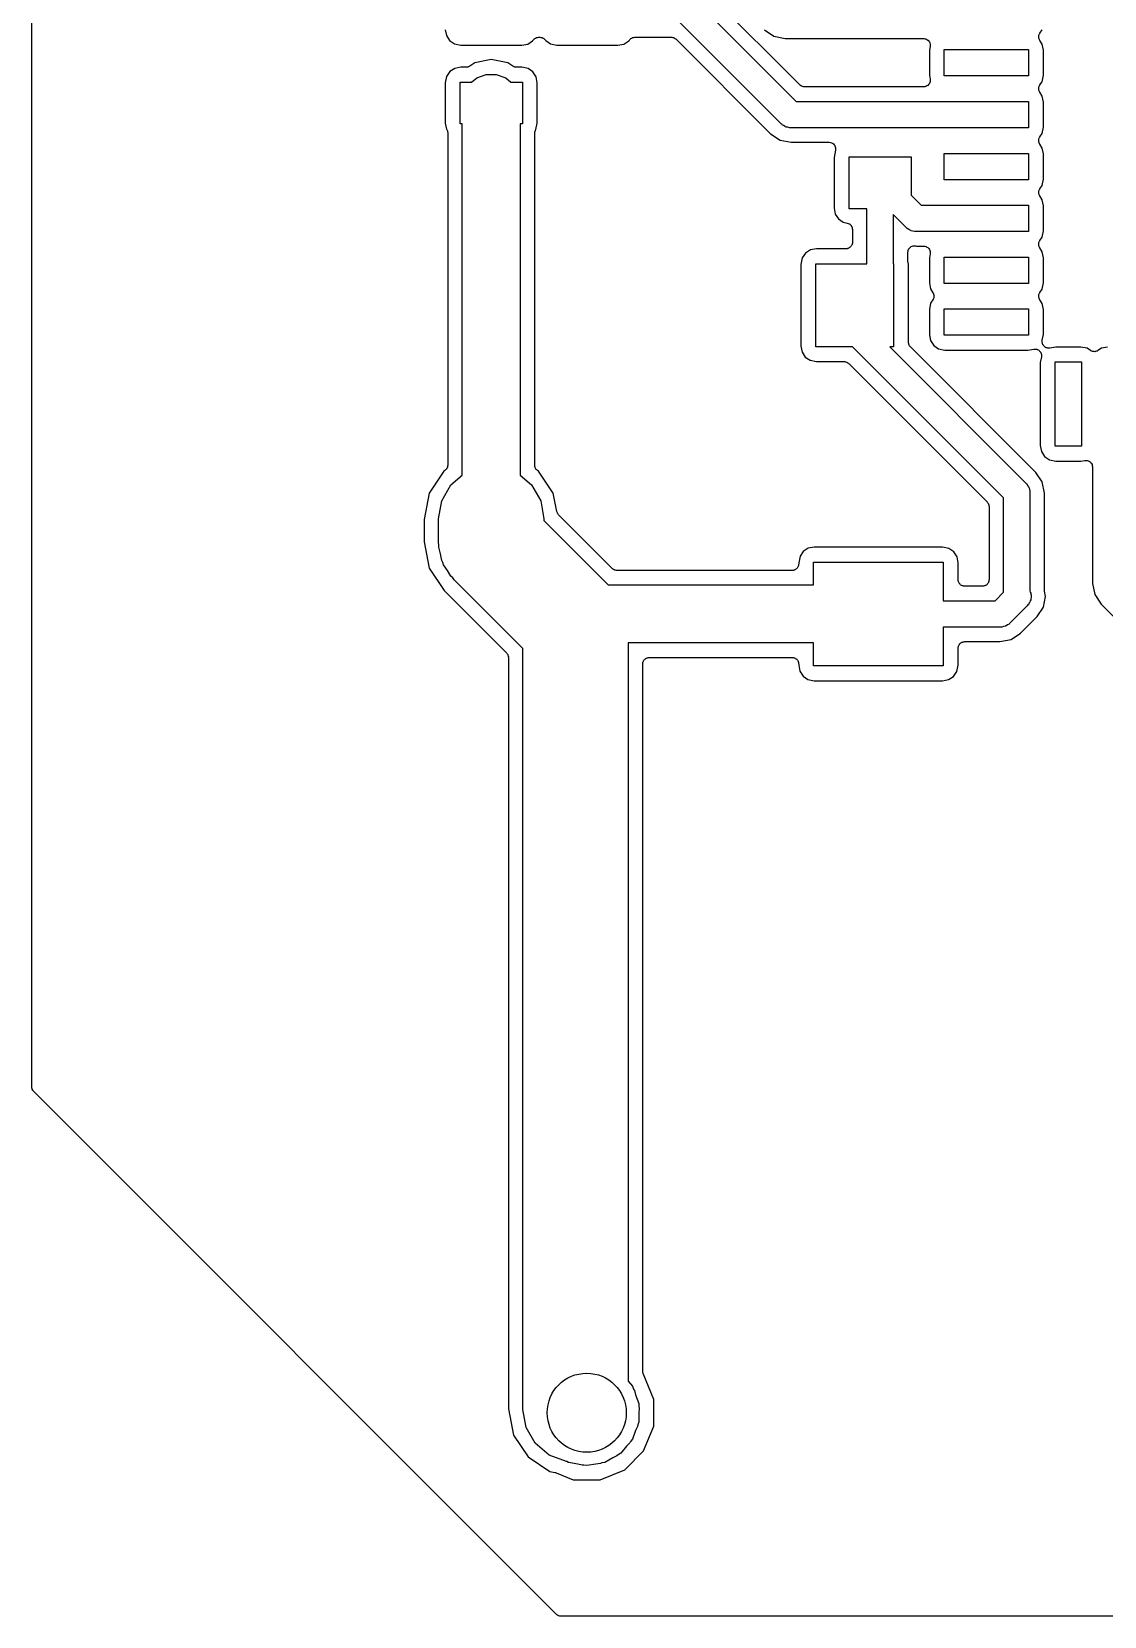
# Model space of a CAD drawing. Extents: x -5.1 to 32.6, y 0 to 32.2.
# Drawn here: x -5.08 to 5.26, y 0 to 15.27 of the extents above; entities that cross this region are included whole.
import ezdxf

# ---------------------------------------------------------------- set-up
doc = ezdxf.new("R2010")
doc.units = 0
doc.header["$MEASUREMENT"] = 0
doc.layers.add('BLACK', color=7, linetype='CONTINUOUS')

msp = doc.modelspace()

# ---------------------------------------------------------------- linework, layer by layer
at = {"layer": 'Black'}
for p, q in [((-5.08, 5.1063), (-5.08, 32.0929)), ((2.33107, 14.7593), (1.41941, 15.671)), ((1.3162, 15.5766), (2.29181, 14.601)), ((-1.09138, 15.2927), (-1.0806, 15.2354)), ((2.1494, 14.3842), (1.17379, 15.3598)), ((1.98599, 15.2898), (2.07741, 15.2288)), ((4.64358, 15.2601), (4.66507, 15.2916)), ((-1.0806, 15.2354), (-1.04977, 15.1875)), ((-1.04977, 15.1875), (-1.0031, 15.1556)), ((-1.0031, 15.1556), (-0.941334, 15.1431)), ((-0.941334, 15.1431), (-0.353623, 15.1431)), ((-0.353623, 15.1431), (-0.296331, 15.1539)), ((-0.296331, 15.1539), (-0.248414, 15.1847)), ((-0.248414, 15.1847), (-0.243161, 15.1924)), ((-0.243161, 15.1924), (-0.237114, 15.1986)), ((-0.237114, 15.1986), (-0.231547, 15.2052)), ((-0.231547, 15.2052), (-0.229441, 15.2065)), ((-0.229441, 15.2065), (-0.227746, 15.2082)), ((-0.227746, 15.2082), (-0.219946, 15.2119)), ((-0.219946, 15.2119), (-0.212448, 15.2163)), ((-0.212448, 15.2163), (-0.210059, 15.2167)), ((-0.210059, 15.2167), (-0.207868, 15.2177)), ((-0.207868, 15.2177), (-0.199248, 15.2186)), ((-0.199248, 15.2186), (-0.19073, 15.2201)), ((-0.19073, 15.2201), (-0.178285, 15.2201)), ((-0.178285, 15.2201), (-0.168927, 15.2184)), ((-0.168927, 15.2184), (-0.159467, 15.2172)), ((-0.159467, 15.2172), (-0.158089, 15.2165)), ((-0.158089, 15.2165), (-0.156567, 15.2163)), ((-0.156567, 15.2163), (-0.148322, 15.2115)), ((-0.148322, 15.2115), (-0.139859, 15.2072)), ((-0.139859, 15.2072), (-0.13881, 15.206)), ((-0.13881, 15.206), (-0.137468, 15.2052)), ((-0.137468, 15.2052), (-0.131345, 15.1979)), ((-0.131345, 15.1979), (-0.124886, 15.191)), ((-0.124886, 15.191), (-0.122667, 15.1875)), ((-0.122667, 15.1875), (-0.075999, 15.1556)), ((-0.075999, 15.1556), (-0.014234, 15.1431)), ((-0.014234, 15.1431), (0.573477, 15.1431)), ((0.573477, 15.1431), (0.630769, 15.1539)), ((0.630769, 15.1539), (0.678686, 15.1847)), ((0.678686, 15.1847), (0.683939, 15.1924)), ((0.683939, 15.1924), (0.689986, 15.1986)), ((0.689986, 15.1986), (0.695553, 15.2052)), ((0.695553, 15.2052), (0.697659, 15.2065)), ((0.697659, 15.2065), (0.699354, 15.2082)), ((0.699354, 15.2082), (0.707154, 15.2119)), ((0.707154, 15.2119), (0.714652, 15.2163)), ((0.714652, 15.2163), (0.717041, 15.2167)), ((0.717041, 15.2167), (0.719232, 15.2177)), ((0.719232, 15.2177), (0.727852, 15.2186)), ((0.727852, 15.2186), (0.73637, 15.2201)), ((0.73637, 15.2201), (1.08963, 15.2201)), ((1.08963, 15.2201), (1.09238, 15.2196)), ((1.09238, 15.2196), (1.09516, 15.2199)), ((1.09516, 15.2199), (1.10317, 15.2177)), ((1.10317, 15.2177), (1.11134, 15.2163)), ((1.11134, 15.2163), (1.11376, 15.2149)), ((1.11376, 15.2149), (1.11646, 15.2142)), ((1.11646, 15.2142), (1.12325, 15.2094)), ((1.12325, 15.2094), (1.13044, 15.2052)), ((1.13044, 15.2052), (1.13224, 15.2031)), ((1.13224, 15.2031), (1.13453, 15.2015)), ((1.13453, 15.2015), (2.04619, 14.2898)), ((2.07741, 15.2288), (2.18526, 15.2073)), ((2.18526, 15.2073), (3.52259, 15.2073)), ((3.52259, 15.2073), (3.52339, 15.2072)), ((3.52339, 15.2072), (3.52419, 15.2073)), ((3.52419, 15.2073), (3.53424, 15.2052)), ((3.53424, 15.2052), (3.54431, 15.2035)), ((3.54431, 15.2035), (3.54501, 15.2031)), ((3.54501, 15.2031), (3.54581, 15.2029)), ((3.54581, 15.2029), (3.55456, 15.1975)), ((3.55456, 15.1975), (3.5634, 15.1924)), ((3.5634, 15.1924), (3.56392, 15.1918)), ((3.56392, 15.1918), (3.56462, 15.1914)), ((3.56462, 15.1914), (3.571, 15.1834)), ((3.571, 15.1834), (3.57758, 15.1755)), ((3.58482, 15.1312), (3.57742, 15.0946)), ((3.57758, 15.1755), (3.57786, 15.1748)), ((3.57786, 15.1748), (3.57836, 15.1742)), ((3.57836, 15.1742), (3.58161, 15.1645)), ((3.58161, 15.1645), (3.58512, 15.1548)), ((3.58485, 15.132), (3.58482, 15.1312)), ((3.58512, 15.1328), (3.58485, 15.132)), ((3.58512, 15.1548), (3.58512, 15.154)), ((3.58512, 15.154), (3.58538, 15.1532)), ((3.58538, 15.1532), (3.58512, 15.143)), ((3.58512, 15.143), (3.58512, 15.1328)), ((4.63282, 15.2181), (4.63336, 15.2252)), ((4.63389, 15.2142), (4.63282, 15.2181)), ((4.63302, 15.2323), (4.63419, 15.2361)), ((4.63336, 15.2252), (4.63302, 15.2323)), ((4.63408, 15.2103), (4.63389, 15.2142)), ((4.63684, 15.2037), (4.63408, 15.2103)), ((4.63419, 15.2361), (4.63449, 15.2401)), ((4.63449, 15.2401), (4.63743, 15.2466)), ((4.63877, 15.1968), (4.63684, 15.2037)), ((4.63743, 15.2466), (4.63955, 15.2534)), ((4.64108, 15.1936), (4.63877, 15.1968)), ((4.63955, 15.2534), (4.64195, 15.2565)), ((4.64261, 15.19), (4.64108, 15.1936)), ((4.64195, 15.2565), (4.64358, 15.2601)), ((4.6668, 15.1524), (4.64261, 15.19)), ((4.67758, 15.0951), (4.6668, 15.1524)), ((-0.807607, 14.9728), (-0.854999, 14.9412)), ((-0.6477, 15.0047), (-0.807607, 14.9728)), ((-0.487793, 14.9728), (-0.6477, 15.0047)), ((-0.4404, 14.9412), (-0.487793, 14.9728)), ((3.57742, 15.0946), (3.57742, 14.8529)), ((3.7211, 14.847), (3.7211, 15.101)), ((3.7211, 15.101), (4.5339, 15.101)), ((4.5339, 15.101), (4.5339, 14.847)), ((4.67758, 14.8534), (4.67758, 15.0951)), ((-1.07887, 14.8422), (-1.09138, 14.7804)), ((-1.04699, 14.8889), (-1.07887, 14.8422)), ((-0.99907, 14.9197), (-1.04699, 14.8889)), ((-0.941777, 14.9305), (-0.99907, 14.9197)), ((-0.890278, 14.9305), (-0.941777, 14.9305)), ((-0.882783, 14.9318), (-0.890278, 14.9305)), ((-0.875185, 14.9323), (-0.882783, 14.9318)), ((-0.871993, 14.9337), (-0.875185, 14.9323)), ((-0.86856, 14.9343), (-0.871993, 14.9337)), ((-0.861968, 14.9381), (-0.86856, 14.9343)), ((-0.854999, 14.9412), (-0.861968, 14.9381)), ((-0.837415, 14.7868), (-0.7874, 14.8288)), ((-0.7874, 14.8288), (-0.696217, 14.862)), ((-0.696217, 14.862), (-0.599183, 14.862)), ((-0.599183, 14.862), (-0.508, 14.8288)), ((-0.508, 14.8288), (-0.457985, 14.7868)), ((-0.433429, 14.9381), (-0.4404, 14.9412)), ((-0.42684, 14.9343), (-0.433429, 14.9381)), ((-0.423408, 14.9337), (-0.42684, 14.9343)), ((-0.420215, 14.9323), (-0.423408, 14.9337)), ((-0.412617, 14.9318), (-0.420215, 14.9323)), ((-0.405122, 14.9305), (-0.412617, 14.9318)), ((-0.354066, 14.9305), (-0.405122, 14.9305)), ((-0.292301, 14.918), (-0.354066, 14.9305)), ((-0.245634, 14.8861), (-0.292301, 14.918)), ((-0.2148, 14.8382), (-0.245634, 14.8861)), ((-0.20402, 14.7809), (-0.2148, 14.8382)), ((3.57742, 14.8529), (3.58438, 14.8159)), ((3.58438, 14.8159), (3.58438, 14.8156)), ((3.58438, 14.8156), (3.58451, 14.8152)), ((4.5339, 14.847), (3.7211, 14.847)), ((4.66507, 14.7916), (4.67758, 14.8534)), ((-1.09138, 14.7804), (-1.09138, 14.3927)), ((-0.9477, 14.3868), (-0.9477, 14.7868)), ((-0.9477, 14.7868), (-0.837415, 14.7868)), ((-0.457985, 14.7868), (-0.3477, 14.7868)), ((-0.3477, 14.7868), (-0.3477, 14.3868)), ((-0.20402, 14.3932), (-0.20402, 14.7809)), ((2.33336, 14.7577), (2.33107, 14.7593)), ((2.33516, 14.7556), (2.33336, 14.7577)), ((2.34234, 14.7514), (2.33516, 14.7556)), ((2.34914, 14.7466), (2.34234, 14.7514)), ((2.35184, 14.7459), (2.34914, 14.7466)), ((2.35425, 14.7445), (2.35184, 14.7459)), ((2.36242, 14.7431), (2.35425, 14.7445)), ((2.37044, 14.7409), (2.36242, 14.7431)), ((2.37322, 14.7412), (2.37044, 14.7409)), ((2.37597, 14.7407), (2.37322, 14.7412)), ((3.52197, 14.7407), (2.37597, 14.7407)), ((3.52233, 14.7408), (3.52197, 14.7407)), ((3.5227, 14.7407), (3.52233, 14.7408)), ((3.53321, 14.7427), (3.5227, 14.7407)), ((3.54369, 14.7445), (3.53321, 14.7427)), ((3.54401, 14.7447), (3.54369, 14.7445)), ((3.54437, 14.7448), (3.54401, 14.7447)), ((3.55358, 14.7502), (3.54437, 14.7448)), ((3.56279, 14.7556), (3.55358, 14.7502)), ((3.56303, 14.7558), (3.56279, 14.7556)), ((3.56334, 14.756), (3.56303, 14.7558)), ((3.57011, 14.7643), (3.56334, 14.756)), ((3.57697, 14.7724), (3.57011, 14.7643)), ((3.57709, 14.7728), (3.57697, 14.7724)), ((3.57733, 14.7731), (3.57709, 14.7728)), ((3.58086, 14.7831), (3.57733, 14.7731)), ((3.58451, 14.7932), (3.58086, 14.7831)), ((3.58451, 14.8152), (3.58451, 14.8046)), ((3.58451, 14.8046), (3.58463, 14.7939)), ((3.58463, 14.7939), (3.58451, 14.7935)), ((3.58451, 14.7935), (3.58451, 14.7932)), ((4.63282, 14.7181), (4.63336, 14.7252)), ((4.63389, 14.7142), (4.63282, 14.7181)), ((4.63302, 14.7323), (4.63419, 14.7361)), ((4.63336, 14.7252), (4.63302, 14.7323)), ((4.63408, 14.7103), (4.63389, 14.7142)), ((4.63684, 14.7037), (4.63408, 14.7103)), ((4.63419, 14.7361), (4.63449, 14.7401)), ((4.63449, 14.7401), (4.63743, 14.7466)), ((4.63877, 14.6968), (4.63684, 14.7037)), ((4.63743, 14.7466), (4.63955, 14.7534)), ((4.64108, 14.6936), (4.63877, 14.6968)), ((4.63955, 14.7534), (4.64195, 14.7565)), ((4.64261, 14.69), (4.64108, 14.6936)), ((4.64195, 14.7565), (4.64358, 14.7601)), ((4.6668, 14.6524), (4.64261, 14.69)), ((4.64358, 14.7601), (4.66507, 14.7916)), ((2.29181, 14.601), (4.1275, 14.601)), ((4.1275, 14.601), (4.5339, 14.601)), ((4.5339, 14.601), (4.5339, 14.347)), ((4.67758, 14.5951), (4.6668, 14.6524)), ((4.67758, 14.3534), (4.67758, 14.5951)), ((-1.09138, 14.3927), (-1.0806, 14.3354)), ((-0.9271, 14.3868), (-0.9477, 14.3868)), ((-0.9271, 10.9977), (-0.9271, 14.3868)), ((-0.3477, 14.3868), (-0.3683, 14.3868)), ((-0.3683, 14.3868), (-0.3683, 10.9977)), ((-0.216528, 14.3314), (-0.20402, 14.3932)), ((2.15397, 14.381), (2.1494, 14.3842)), ((2.15757, 14.3767), (2.15397, 14.381)), ((2.17194, 14.3684), (2.15757, 14.3767)), ((2.18553, 14.3589), (2.17194, 14.3684)), ((2.19092, 14.3575), (2.18553, 14.3589)), ((2.19576, 14.3547), (2.19092, 14.3575)), ((-1.0806, 14.3354), (-1.0769, 14.3297)), ((-1.0769, 14.3297), (-1.07417, 14.3232)), ((-1.07417, 14.3232), (-1.07063, 14.317)), ((-1.07063, 14.317), (-1.06993, 14.3131)), ((-1.06993, 14.3131), (-1.06837, 14.3093)), ((-1.06837, 14.3093), (-1.06803, 14.3023)), ((-1.06803, 14.3023), (-1.0668, 14.2953)), ((-1.0668, 14.2953), (-1.0668, 11.0956)), ((-0.2286, 14.2941), (-0.227221, 14.3019)), ((-0.2286, 11.0956), (-0.2286, 14.2941)), ((-0.227221, 14.3019), (-0.22662, 14.3098)), ((-0.22662, 14.3098), (-0.225319, 14.3127)), ((-0.225319, 14.3127), (-0.22477, 14.3158)), ((-0.22477, 14.3158), (-0.220803, 14.3227)), ((-0.220803, 14.3227), (-0.217531, 14.3299)), ((-0.217531, 14.3299), (-0.216528, 14.3314)), ((2.04619, 14.2898), (2.13761, 14.2288)), ((2.13761, 14.2288), (2.24546, 14.2073)), ((2.2121, 14.3518), (2.19576, 14.3547)), ((2.22813, 14.3475), (2.2121, 14.3518)), ((2.2337, 14.348), (2.22813, 14.3475)), ((2.2392, 14.347), (2.2337, 14.348)), ((3.7211, 14.347), (2.2392, 14.347)), ((2.24546, 14.2073), (2.61095, 14.2073)), ((2.61095, 14.2073), (2.61175, 14.2072)), ((2.61175, 14.2072), (2.61255, 14.2073)), ((2.61255, 14.2073), (2.62261, 14.2052)), ((2.62261, 14.2052), (2.63267, 14.2035)), ((4.5339, 14.347), (3.7211, 14.347)), ((4.63282, 14.2181), (4.63336, 14.2252)), ((4.63389, 14.2142), (4.63282, 14.2181)), ((4.63302, 14.2323), (4.63419, 14.2361)), ((4.63336, 14.2252), (4.63302, 14.2323)), ((4.63408, 14.2103), (4.63389, 14.2142)), ((4.63684, 14.2037), (4.63408, 14.2103)), ((4.63419, 14.2361), (4.63449, 14.2401)), ((4.63449, 14.2401), (4.63743, 14.2466)), ((4.63743, 14.2466), (4.63955, 14.2534)), ((4.63955, 14.2534), (4.64195, 14.2565)), ((4.64195, 14.2565), (4.64358, 14.2601)), ((4.64358, 14.2601), (4.66507, 14.2916)), ((4.66507, 14.2916), (4.67758, 14.3534)), ((2.63267, 14.2035), (2.63337, 14.2031)), ((2.63337, 14.2031), (2.63417, 14.2029)), ((2.63417, 14.2029), (2.64293, 14.1975)), ((2.64293, 14.1975), (2.65177, 14.1924)), ((2.65177, 14.1924), (2.65229, 14.1918)), ((2.65229, 14.1918), (2.65298, 14.1914)), ((2.65298, 14.1914), (2.65937, 14.1834)), ((2.67319, 14.1312), (2.65902, 14.0612)), ((2.65902, 14.0612), (2.65902, 13.5735)), ((2.65937, 14.1834), (2.66594, 14.1755)), ((2.66594, 14.1755), (2.66622, 14.1748)), ((2.66622, 14.1748), (2.66673, 14.1741)), ((2.66673, 14.1741), (2.66998, 14.1645)), ((2.66998, 14.1645), (2.67349, 14.1548)), ((2.67321, 14.132), (2.67319, 14.1312)), ((2.67349, 14.1328), (2.67321, 14.132)), ((2.67349, 14.1548), (2.67349, 14.154)), ((2.67349, 14.154), (2.67374, 14.1532)), ((2.67374, 14.1532), (2.67349, 14.143)), ((2.67349, 14.143), (2.67349, 14.1328)), ((2.8027, 13.5676), (2.8027, 14.0676)), ((2.8027, 14.0676), (3.4027, 14.0676)), ((3.4027, 14.0676), (3.4027, 13.6972)), ((3.7211, 13.847), (3.7211, 14.101)), ((3.7211, 14.101), (4.5339, 14.101)), ((4.5339, 14.101), (4.5339, 13.847)), ((4.63877, 14.1968), (4.63684, 14.2037)), ((4.64108, 14.1936), (4.63877, 14.1968)), ((4.64261, 14.19), (4.64108, 14.1936)), ((4.6668, 14.1524), (4.64261, 14.19)), ((4.67758, 14.0951), (4.6668, 14.1524)), ((4.67758, 13.8534), (4.67758, 14.0951)), ((4.5339, 13.847), (3.7211, 13.847)), ((4.63449, 13.7401), (4.63743, 13.7466)), ((4.63743, 13.7466), (4.63955, 13.7534)), ((4.63955, 13.7534), (4.64195, 13.7565)), ((4.64195, 13.7565), (4.64358, 13.7601)), ((4.64358, 13.7601), (4.66507, 13.7916)), ((4.66507, 13.7916), (4.67758, 13.8534)), ((3.4027, 13.6972), (3.4989, 13.601)), ((3.4989, 13.601), (4.2037, 13.601)), ((4.2037, 13.601), (4.5339, 13.601)), ((4.5339, 13.601), (4.5339, 13.347)), ((4.63282, 13.7181), (4.63336, 13.7252)), ((4.63389, 13.7142), (4.63282, 13.7181)), ((4.63302, 13.7323), (4.63419, 13.7361)), ((4.63336, 13.7252), (4.63302, 13.7323)), ((4.63408, 13.7103), (4.63389, 13.7142)), ((4.63684, 13.7037), (4.63408, 13.7103)), ((4.63419, 13.7361), (4.63449, 13.7401)), ((4.63877, 13.6968), (4.63684, 13.7037)), ((4.64108, 13.6936), (4.63877, 13.6968)), ((4.64261, 13.69), (4.64108, 13.6936)), ((4.6668, 13.6524), (4.64261, 13.69)), ((4.67758, 13.5951), (4.6668, 13.6524)), ((4.67758, 13.3534), (4.67758, 13.5951)), ((2.65902, 13.5735), (2.6698, 13.5162)), ((2.6698, 13.5162), (2.70063, 13.4683)), ((2.70063, 13.4683), (2.7473, 13.4364)), ((2.9757, 13.5676), (2.8027, 13.5676)), ((2.9757, 13.0372), (2.9757, 13.5676)), ((3.3565, 13.3842), (3.2297, 13.511)), ((3.2297, 13.511), (3.2297, 13.0372)), ((2.7473, 13.4364), (2.7851, 13.4288)), ((2.7851, 13.4288), (2.79463, 13.425)), ((2.79463, 13.425), (2.80425, 13.4215)), ((2.80425, 13.4215), (2.80487, 13.421)), ((2.80487, 13.421), (2.80563, 13.4207)), ((2.80563, 13.4207), (2.81329, 13.4139)), ((2.81329, 13.4139), (2.82114, 13.4074)), ((2.82114, 13.4074), (2.82155, 13.4066)), ((2.82155, 13.4066), (2.82216, 13.4061)), ((2.82216, 13.4061), (2.82705, 13.3971)), ((2.82705, 13.3971), (2.83217, 13.3883)), ((2.83217, 13.3883), (2.83231, 13.3875)), ((2.83231, 13.3875), (2.8327, 13.3867)), ((2.8327, 13.3867), (2.83422, 13.3766)), ((2.83422, 13.3766), (2.836, 13.3665)), ((2.836, 13.3665), (2.836, 13.2444)), ((3.36107, 13.381), (3.3565, 13.3842)), ((3.36467, 13.3767), (3.36107, 13.381)), ((3.37904, 13.3684), (3.36467, 13.3767)), ((3.39263, 13.3589), (3.37904, 13.3684)), ((3.39803, 13.3575), (3.39263, 13.3589)), ((3.40286, 13.3547), (3.39803, 13.3575)), ((3.4192, 13.3518), (3.40286, 13.3547)), ((3.43523, 13.3475), (3.4192, 13.3518)), ((3.4408, 13.348), (3.43523, 13.3475)), ((3.4463, 13.347), (3.4408, 13.348)), ((3.7211, 13.347), (3.4463, 13.347)), ((4.5339, 13.347), (3.7211, 13.347)), ((4.64358, 13.2601), (4.66507, 13.2916)), ((4.66507, 13.2916), (4.67758, 13.3534)), ((2.38321, 13.1393), (2.35133, 13.0926)), ((2.43113, 13.1701), (2.38321, 13.1393)), ((2.48842, 13.1809), (2.43113, 13.1701)), ((2.7725, 13.1809), (2.48842, 13.1809)), ((2.77797, 13.1818), (2.7725, 13.1809)), ((2.78353, 13.1818), (2.77797, 13.1818)), ((2.78875, 13.1837), (2.78353, 13.1818)), ((2.79422, 13.1847), (2.78875, 13.1837)), ((2.79903, 13.1875), (2.79422, 13.1847)), ((2.80425, 13.1894), (2.79903, 13.1875)), ((2.80851, 13.193), (2.80425, 13.1894)), ((2.81332, 13.1957), (2.80851, 13.193)), ((2.81689, 13.2), (2.81332, 13.1957)), ((2.82114, 13.2036), (2.81689, 13.2)), ((2.82392, 13.2084), (2.82114, 13.2036)), ((2.82749, 13.2126), (2.82392, 13.2084)), ((2.82939, 13.2179), (2.82749, 13.2126)), ((2.83217, 13.2227), (2.82939, 13.2179)), ((2.83313, 13.2281), (2.83217, 13.2227)), ((2.83503, 13.2334), (2.83313, 13.2281)), ((2.836, 13.2444), (2.83503, 13.2389)), ((2.83503, 13.2389), (2.83503, 13.2334)), ((3.3694, 13.1465), (3.36952, 13.1472)), ((3.3694, 13.0732), (3.3694, 13.1465)), ((3.36942, 13.1479), (3.37143, 13.158)), ((3.36952, 13.1472), (3.36942, 13.1479)), ((3.37143, 13.158), (3.37323, 13.1682)), ((3.37323, 13.1682), (3.37358, 13.1688)), ((3.37358, 13.1688), (3.37372, 13.1695)), ((3.37372, 13.1695), (3.37909, 13.1783)), ((3.37909, 13.1783), (3.38426, 13.1873)), ((3.38426, 13.1873), (3.38479, 13.1877)), ((3.38479, 13.1877), (3.38516, 13.1883)), ((3.38516, 13.1883), (3.39323, 13.1948)), ((3.39323, 13.1948), (3.40115, 13.2015)), ((3.40115, 13.2015), (3.40181, 13.2017)), ((3.40181, 13.2017), (3.40236, 13.2021)), ((3.40236, 13.2021), (3.41215, 13.2055)), ((3.41215, 13.2055), (3.42187, 13.209)), ((3.42187, 13.209), (3.42258, 13.209)), ((3.42258, 13.209), (3.42324, 13.2092)), ((3.42324, 13.2092), (3.43358, 13.209)), ((3.43358, 13.209), (3.44393, 13.209)), ((3.44393, 13.209), (3.44459, 13.2088)), ((3.44459, 13.2088), (3.44529, 13.2087)), ((3.44529, 13.2087), (3.45255, 13.2073)), ((3.45255, 13.2073), (3.52259, 13.2073)), ((3.52259, 13.2073), (3.52339, 13.2072)), ((3.52339, 13.2072), (3.52419, 13.2073)), ((3.52419, 13.2073), (3.53424, 13.2052)), ((3.53424, 13.2052), (3.54431, 13.2035)), ((3.54431, 13.2035), (3.54501, 13.2031)), ((3.54501, 13.2031), (3.54581, 13.2029)), ((3.54581, 13.2029), (3.55456, 13.1975)), ((3.55456, 13.1975), (3.5634, 13.1924)), ((3.5634, 13.1924), (3.56392, 13.1918)), ((3.56392, 13.1918), (3.56462, 13.1914)), ((3.56462, 13.1914), (3.571, 13.1834)), ((3.571, 13.1834), (3.57758, 13.1755)), ((3.57758, 13.1755), (3.57786, 13.1748)), ((3.57786, 13.1748), (3.57836, 13.1742)), ((3.57836, 13.1742), (3.58161, 13.1645)), ((3.58161, 13.1645), (3.58512, 13.1548)), ((3.58512, 13.1548), (3.58512, 13.154)), ((3.58512, 13.154), (3.58538, 13.1532)), ((3.58538, 13.1532), (3.58512, 13.143)), ((3.58512, 13.143), (3.58512, 13.1328)), ((4.63282, 13.2181), (4.63336, 13.2252)), ((4.63389, 13.2142), (4.63282, 13.2181)), ((4.63302, 13.2323), (4.63419, 13.2361)), ((4.63336, 13.2252), (4.63302, 13.2323)), ((4.63408, 13.2103), (4.63389, 13.2142)), ((4.63684, 13.2037), (4.63408, 13.2103)), ((4.63419, 13.2361), (4.63449, 13.2401)), ((4.63449, 13.2401), (4.63743, 13.2466)), ((4.63877, 13.1968), (4.63684, 13.2037)), ((4.63743, 13.2466), (4.63955, 13.2534)), ((4.64108, 13.1936), (4.63877, 13.1968)), ((4.63955, 13.2534), (4.64195, 13.2565)), ((4.64261, 13.19), (4.64108, 13.1936)), ((4.64195, 13.2565), (4.64358, 13.2601)), ((4.6668, 13.1524), (4.64261, 13.19)), ((4.67758, 13.0951), (4.6668, 13.1524)), ((2.35133, 13.0926), (2.33882, 13.0308)), ((2.33882, 13.0308), (2.33882, 12.2431)), ((2.4825, 12.2372), (2.4825, 13.0372)), ((2.4825, 13.0372), (2.9757, 13.0372)), ((3.2297, 13.0372), (3.2325, 13.0372)), ((3.2325, 13.0372), (3.2325, 12.2372)), ((3.37043, 13.0674), (3.3694, 13.0732)), ((3.3705, 13.0615), (3.37043, 13.0674)), ((3.37618, 13.0313), (3.3705, 13.0615)), ((3.37618, 12.28), (3.37618, 13.0313)), ((3.58482, 13.1312), (3.57742, 13.0946)), ((3.57742, 13.0946), (3.57742, 12.8529)), ((3.58485, 13.132), (3.58482, 13.1312)), ((3.58512, 13.1328), (3.58485, 13.132)), ((3.7211, 12.847), (3.7211, 13.101)), ((3.7211, 13.101), (4.5339, 13.101)), ((4.5339, 13.101), (4.5339, 12.847)), ((4.67758, 12.8534), (4.67758, 13.0951)), ((3.57742, 12.8529), (3.5882, 12.7956)), ((4.5339, 12.847), (3.7211, 12.847)), ((4.66507, 12.7916), (4.67758, 12.8534)), ((3.5882, 12.7956), (3.61239, 12.758)), ((3.61142, 12.6879), (3.58993, 12.6564)), ((3.61305, 12.6915), (3.61142, 12.6879)), ((3.61239, 12.758), (3.61392, 12.7544)), ((3.61545, 12.6946), (3.61305, 12.6915)), ((3.61392, 12.7544), (3.61623, 12.7512)), ((3.61757, 12.7014), (3.61545, 12.6946)), ((3.61623, 12.7512), (3.61816, 12.7443)), ((3.62051, 12.7079), (3.61757, 12.7014)), ((3.61816, 12.7443), (3.62092, 12.7377)), ((3.62081, 12.7119), (3.62051, 12.7079)), ((3.62198, 12.7157), (3.62081, 12.7119)), ((3.62092, 12.7377), (3.62111, 12.7338)), ((3.62111, 12.7338), (3.62218, 12.7299)), ((3.62218, 12.7299), (3.62164, 12.7228)), ((3.62164, 12.7228), (3.62198, 12.7157)), ((4.63282, 12.7181), (4.63336, 12.7252)), ((4.63389, 12.7142), (4.63282, 12.7181)), ((4.63302, 12.7323), (4.63419, 12.7361)), ((4.63336, 12.7252), (4.63302, 12.7323)), ((4.63408, 12.7103), (4.63389, 12.7142)), ((4.63684, 12.7037), (4.63408, 12.7103)), ((4.63419, 12.7361), (4.63449, 12.7401)), ((4.63449, 12.7401), (4.63743, 12.7466)), ((4.63877, 12.6968), (4.63684, 12.7037)), ((4.63743, 12.7466), (4.63955, 12.7534)), ((4.64108, 12.6936), (4.63877, 12.6968)), ((4.63955, 12.7534), (4.64195, 12.7565)), ((4.64261, 12.69), (4.64108, 12.6936)), ((4.64195, 12.7565), (4.64358, 12.7601)), ((4.6668, 12.6524), (4.64261, 12.69)), ((4.64358, 12.7601), (4.66507, 12.7916)), ((3.58993, 12.6564), (3.57742, 12.5946)), ((3.57742, 12.5946), (3.57742, 12.3529)), ((3.7211, 12.347), (3.7211, 12.601)), ((3.7211, 12.601), (4.5339, 12.601)), ((4.5339, 12.601), (4.5339, 12.347)), ((4.67758, 12.5951), (4.6668, 12.6524)), ((4.67758, 12.3534), (4.67758, 12.5951)), ((2.33882, 12.2431), (2.3496, 12.1858)), ((2.83589, 12.2372), (2.4825, 12.2372)), ((4.2926, 10.7805), (2.83589, 12.2372)), ((3.2325, 12.2372), (3.19511, 12.2372)), ((3.19511, 12.2372), (4.5094, 10.9229)), ((3.37667, 12.2772), (3.37618, 12.28)), ((3.37642, 12.2745), (3.37667, 12.2772)), ((3.37857, 12.2664), (3.37642, 12.2745)), ((3.38001, 12.2583), (3.37857, 12.2664)), ((3.38141, 12.2559), (3.38001, 12.2583)), ((3.38213, 12.2532), (3.38141, 12.2559)), ((3.38689, 12.2464), (3.38213, 12.2532)), ((3.39104, 12.2392), (3.38689, 12.2464)), ((3.39318, 12.2374), (3.39104, 12.2392)), ((3.39478, 12.2351), (3.39318, 12.2374)), ((4.60377, 11.0261), (3.39478, 12.2351)), ((3.57742, 12.3529), (3.5882, 12.2956)), ((3.5882, 12.2956), (3.61903, 12.2477)), ((3.61903, 12.2477), (3.6657, 12.2158)), ((4.5339, 12.347), (3.7211, 12.347)), ((4.66522, 12.2852), (4.66631, 12.2919)), ((4.66604, 12.2809), (4.66522, 12.2852)), ((4.66592, 12.2765), (4.66604, 12.2809)), ((4.66806, 12.2701), (4.66592, 12.2765)), ((4.66631, 12.2919), (4.66648, 12.2986)), ((4.66648, 12.2986), (4.67758, 12.3534)), ((4.6693, 12.2636), (4.66806, 12.2701)), ((4.67154, 12.2598), (4.6693, 12.2636)), ((4.67294, 12.2556), (4.67154, 12.2598)), ((4.67712, 12.2504), (4.67294, 12.2556)), ((4.68054, 12.2446), (4.67712, 12.2504)), ((4.68395, 12.2418), (4.68054, 12.2446)), ((4.68668, 12.2384), (4.68395, 12.2418)), ((4.69241, 12.2349), (4.68668, 12.2384)), ((4.6976, 12.2306), (4.69241, 12.2349)), ((4.70175, 12.2291), (4.6976, 12.2306)), ((4.7055, 12.2269), (4.70175, 12.2291)), ((4.71208, 12.2255), (4.7055, 12.2269)), ((4.71841, 12.2233), (4.71208, 12.2255)), ((4.7228, 12.2233), (4.71841, 12.2233)), ((4.72711, 12.2225), (4.7228, 12.2233)), ((4.73375, 12.2235), (4.72711, 12.2225)), ((4.74046, 12.2235), (4.73375, 12.2235)), ((4.79642, 12.2341), (4.74046, 12.2235)), ((5.03813, 12.2341), (4.79642, 12.2341)), ((5.0999, 12.2216), (5.03813, 12.2341)), ((5.13135, 12.2001), (5.0999, 12.2216)), ((5.23913, 12.2233), (5.20154, 12.1991)), ((5.29642, 12.2341), (5.23913, 12.2233)), ((2.3496, 12.1858), (2.38043, 12.1379)), ((2.38043, 12.1379), (2.4271, 12.106)), ((2.4271, 12.106), (2.48887, 12.0935)), ((2.48887, 12.0935), (2.75571, 12.0935)), ((2.75571, 12.0935), (2.75846, 12.093)), ((2.75846, 12.093), (2.76124, 12.0933)), ((2.76124, 12.0933), (2.76925, 12.0911)), ((2.76925, 12.0911), (2.77742, 12.0897)), ((2.77742, 12.0897), (2.77984, 12.0883)), ((2.77984, 12.0883), (2.78254, 12.0876)), ((2.78254, 12.0876), (2.78933, 12.0828)), ((2.78933, 12.0828), (2.79652, 12.0787)), ((2.79652, 12.0787), (2.79832, 12.0765)), ((2.79832, 12.0765), (2.80061, 12.0749)), ((2.80061, 12.0749), (4.1343, 10.7412)), ((3.6657, 12.2158), (3.72747, 12.2033)), ((3.72747, 12.2033), (4.52798, 12.2033)), ((4.52798, 12.2033), (4.58394, 12.2138)), ((4.58394, 12.2138), (4.59065, 12.2139)), ((4.59065, 12.2139), (4.59729, 12.2149)), ((4.59729, 12.2149), (4.60159, 12.2141)), ((4.60159, 12.2141), (4.60599, 12.2141)), ((4.60599, 12.2141), (4.61233, 12.2119)), ((4.61233, 12.2119), (4.6189, 12.2105)), ((4.6189, 12.2105), (4.62265, 12.2083)), ((4.62265, 12.2083), (4.6268, 12.2068)), ((4.6268, 12.2068), (4.63199, 12.2025)), ((4.63199, 12.2025), (4.63772, 12.199)), ((4.63772, 12.199), (4.64045, 12.1956)), ((4.64045, 12.1956), (4.64385, 12.1928)), ((4.64385, 12.1928), (4.64728, 12.187)), ((4.65792, 12.1388), (4.64682, 12.084)), ((4.64682, 12.084), (4.64682, 11.2835)), ((4.64728, 12.187), (4.65146, 12.1818)), ((4.65146, 12.1818), (4.65286, 12.1776)), ((4.65286, 12.1776), (4.6551, 12.1738)), ((4.6551, 12.1738), (4.65634, 12.1672)), ((4.65634, 12.1672), (4.65848, 12.1609)), ((4.65809, 12.1456), (4.65792, 12.1388)), ((4.65918, 12.1522), (4.65809, 12.1456)), ((4.65848, 12.1609), (4.65836, 12.1565)), ((4.65836, 12.1565), (4.65918, 12.1522)), ((4.7905, 11.2776), (4.7905, 12.0904)), ((4.7905, 12.0904), (5.0445, 12.0904)), ((5.0445, 12.0904), (5.0445, 11.2776)), ((5.13496, 12.1984), (5.13135, 12.2001)), ((5.13811, 12.1961), (5.13496, 12.1984)), ((5.14494, 12.1939), (5.13811, 12.1961)), ((5.15144, 12.191), (5.14494, 12.1939)), ((5.15539, 12.1907), (5.15144, 12.191)), ((5.15917, 12.1895), (5.15539, 12.1907)), ((5.16631, 12.1899), (5.15917, 12.1895)), ((5.17343, 12.1893), (5.16631, 12.1899)), ((5.17725, 12.1904), (5.17343, 12.1893)), ((5.1812, 12.1906), (5.17725, 12.1904)), ((5.18778, 12.1933), (5.1812, 12.1906)), ((5.19467, 12.1953), (5.18778, 12.1933)), ((5.19789, 12.1976), (5.19467, 12.1953)), ((5.20154, 12.1991), (5.19789, 12.1976)), ((4.64682, 11.2835), (4.6576, 11.2262)), ((4.6576, 11.2262), (4.68843, 11.1783)), ((4.68843, 11.1783), (4.7351, 11.1464)), ((5.0445, 11.2776), (4.7905, 11.2776)), ((-1.10481, 11.0362), (-1.24495, 10.8265)), ((-1.09502, 11.0428), (-1.10481, 11.0362)), ((-1.08854, 11.049), (-1.09502, 11.0428)), ((-1.08166, 11.0547), (-1.08854, 11.049)), ((-1.08061, 11.0566), (-1.08166, 11.0547)), ((-1.07909, 11.058), (-1.08061, 11.0566)), ((-1.07512, 11.0661), (-1.07909, 11.058)), ((-1.07063, 11.0738), (-1.07512, 11.0661)), ((-1.07027, 11.0759), (-1.07063, 11.0738)), ((-1.06934, 11.0778), (-1.07027, 11.0759)), ((-1.06836, 11.0867), (-1.06934, 11.0778)), ((-1.0668, 11.0956), (-1.06836, 11.0867)), ((-1.03685, 10.9056), (-0.9271, 10.9977)), ((-0.3683, 10.9977), (-0.258549, 10.9056)), ((-0.227041, 11.0867), (-0.2286, 11.0956)), ((-0.226063, 11.0778), (-0.227041, 11.0867)), ((-0.225134, 11.0759), (-0.226063, 11.0778)), ((-0.22477, 11.0738), (-0.225134, 11.0759)), ((-0.220281, 11.0661), (-0.22477, 11.0738)), ((-0.216309, 11.058), (-0.220281, 11.0661)), ((-0.214794, 11.0566), (-0.216309, 11.058)), ((-0.213744, 11.0547), (-0.214794, 11.0566)), ((-0.206862, 11.049), (-0.213744, 11.0547)), ((-0.200379, 11.0428), (-0.206862, 11.049)), ((-0.190587, 11.0362), (-0.200379, 11.0428)), ((-0.050453, 10.8265), (-0.190587, 11.0362)), ((4.66485, 10.9347), (4.60377, 11.0261)), ((4.7351, 11.1464), (4.79687, 11.1339)), ((4.79687, 11.1339), (5.03858, 11.1339)), ((5.03858, 11.1339), (5.07556, 11.1409)), ((5.07556, 11.1409), (5.07593, 11.1409)), ((5.07593, 11.1409), (5.07627, 11.141)), ((5.07627, 11.141), (5.08693, 11.141)), ((5.08693, 11.141), (5.09761, 11.1411)), ((5.09761, 11.1411), (5.09796, 11.141)), ((5.09796, 11.141), (5.09833, 11.141)), ((5.09833, 11.141), (5.10836, 11.1374)), ((5.10836, 11.1374), (5.11842, 11.1338)), ((5.11842, 11.1338), (5.1187, 11.1336)), ((5.1187, 11.1336), (5.11905, 11.1335)), ((5.11905, 11.1335), (5.12722, 11.1266)), ((5.12722, 11.1266), (5.13547, 11.1198)), ((5.13547, 11.1198), (5.13566, 11.1195)), ((5.13566, 11.1195), (5.13594, 11.1193)), ((5.13594, 11.1193), (5.14126, 11.1101)), ((5.14126, 11.1101), (5.14672, 11.1009)), ((5.14672, 11.1009), (5.14679, 11.1005)), ((5.14679, 11.1005), (5.14697, 11.1002)), ((5.14697, 11.1002), (5.14882, 11.0897)), ((5.14882, 11.0897), (5.1508, 11.0792)), ((5.1508, 11.0792), (5.15074, 11.0788)), ((5.15074, 11.0788), (5.1508, 11.0785)), ((5.1508, 11.0785), (5.1508, 9.95575)), ((-1.12506, 10.7528), (-1.03685, 10.9056)), ((-0.258549, 10.9056), (-0.170336, 10.7528)), ((4.5094, 10.9229), (4.51261, 10.9183)), ((4.51261, 10.9183), (4.51689, 10.9147)), ((4.51689, 10.9147), (4.52519, 10.9004)), ((4.52519, 10.9004), (4.5347, 10.8868)), ((4.5347, 10.8868), (4.53615, 10.8814)), ((4.53615, 10.8814), (4.53894, 10.8765)), ((4.53894, 10.8765), (4.54182, 10.8602)), ((4.54182, 10.8602), (4.54612, 10.8442)), ((4.54612, 10.8442), (4.54563, 10.8386)), ((4.6863, 10.8268), (4.66485, 10.9347)), ((-1.24495, 10.8265), (-1.2954, 10.5728)), ((-1.1557, 10.5791), (-1.12506, 10.7528)), ((-0.170336, 10.7528), (-0.1397, 10.5791)), ((-0.015165, 10.6491), (-0.050453, 10.8265)), ((4.1343, 10.7412), (4.1359, 10.7389)), ((4.1359, 10.7389), (4.13804, 10.7371)), ((4.13804, 10.7371), (4.14219, 10.73)), ((4.14219, 10.73), (4.14695, 10.7232)), ((4.14695, 10.7232), (4.14767, 10.7205)), ((4.14767, 10.7205), (4.14907, 10.718)), ((4.14907, 10.718), (4.15051, 10.7099)), ((4.15051, 10.7099), (4.15266, 10.7019)), ((4.15266, 10.7019), (4.15241, 10.6991)), ((4.15241, 10.6991), (4.1529, 10.6963)), ((4.1529, 10.6963), (4.1529, 9.9916)), ((4.2926, 10.4242), (4.2926, 10.7805)), ((4.54563, 10.8386), (4.5466, 10.8331)), ((4.5466, 10.8331), (4.5466, 10.4242)), ((4.6863, 9.89365), (4.6863, 10.8268)), ((-1.2954, 10.5728), (-1.2954, 10.3568)), ((-1.1557, 10.3505), (-1.1557, 10.5791)), ((-0.1397, 10.5791), (-0.1397, 10.5609)), ((-0.1397, 10.5609), (0.48042, 9.9408)), ((-0.012404, 10.642), (-0.015165, 10.6491)), ((-0.010435, 10.6346), (-0.012404, 10.642)), ((-0.008437, 10.6318), (-0.010435, 10.6346)), ((-0.007172, 10.6285), (-0.008437, 10.6318)), ((-0.002151, 10.6228), (-0.007172, 10.6285)), ((0.002214, 10.6166), (-0.002151, 10.6228)), ((0.519686, 10.0991), (0.002214, 10.6166)), ((4.2926, 9.8697), (4.2926, 10.4242)), ((4.5466, 10.4242), (4.5466, 9.88462)), ((-1.2954, 10.3568), (-1.24495, 10.1031)), ((-1.15182, 10.3285), (-1.1557, 10.3505)), ((-1.15377, 10.3062), (-1.15182, 10.3285)), ((-1.13659, 10.2421), (-1.15377, 10.3062)), ((-1.12506, 10.1768), (-1.13659, 10.2421)), ((2.36181, 10.2635), (2.32993, 10.2168)), ((2.40973, 10.2943), (2.36181, 10.2635)), ((2.46702, 10.3051), (2.40973, 10.2943)), ((3.70473, 10.3051), (2.46702, 10.3051)), ((3.7665, 10.2926), (3.70473, 10.3051)), ((3.81317, 10.2607), (3.7665, 10.2926)), ((3.844, 10.2128), (3.81317, 10.2607)), ((-1.24495, 10.1031), (-1.10127, 9.88808)), ((-1.11389, 10.1574), (-1.12506, 10.1768)), ((-1.1081, 10.1358), (-1.11389, 10.1574)), ((-1.07004, 10.0814), (-1.1081, 10.1358)), ((-1.03685, 10.024), (-1.07004, 10.0814)), ((0.521975, 10.0975), (0.519686, 10.0991)), ((0.523771, 10.0954), (0.521975, 10.0975)), ((0.530958, 10.0912), (0.523771, 10.0954)), ((0.537752, 10.0864), (0.530958, 10.0912)), ((0.54045, 10.0857), (0.537752, 10.0864)), ((0.54287, 10.0843), (0.54045, 10.0857)), ((0.55104, 10.0829), (0.54287, 10.0843)), ((0.559053, 10.0807), (0.55104, 10.0829)), ((0.561835, 10.081), (0.559053, 10.0807)), ((0.564588, 10.0805), (0.561835, 10.081)), ((2.25392, 10.0805), (0.564588, 10.0805)), ((2.25939, 10.0815), (2.25392, 10.0805)), ((2.26495, 10.0815), (2.25939, 10.0815)), ((2.27017, 10.0834), (2.26495, 10.0815)), ((2.27564, 10.0843), (2.27017, 10.0834)), ((2.28045, 10.0871), (2.27564, 10.0843)), ((2.28567, 10.089), (2.28045, 10.0871)), ((2.28993, 10.0926), (2.28567, 10.089)), ((2.29474, 10.0954), (2.28993, 10.0926)), ((2.29831, 10.0996), (2.29474, 10.0954)), ((2.30256, 10.1032), (2.29831, 10.0996)), ((2.30534, 10.108), (2.30256, 10.1032)), ((2.30891, 10.1122), (2.30534, 10.108)), ((2.31081, 10.1175), (2.30891, 10.1122)), ((2.31359, 10.1223), (2.31081, 10.1175)), ((2.31455, 10.1278), (2.31359, 10.1223)), ((2.31645, 10.133), (2.31455, 10.1278)), ((2.31742, 10.144), (2.31645, 10.1385)), ((2.31645, 10.1385), (2.31645, 10.133)), ((2.32993, 10.2168), (2.31742, 10.155)), ((2.31742, 10.155), (2.31742, 10.144)), ((2.4611, 9.9408), (2.4611, 10.1614)), ((2.4611, 10.1614), (3.7111, 10.1614)), ((3.7111, 10.1614), (3.7111, 9.7884)), ((3.85478, 10.1555), (3.844, 10.2128)), ((3.85478, 9.9916), (3.85478, 10.1555)), ((-1.01973, 10.0096), (-1.03685, 10.024)), ((-1.00691, 9.99129), (-1.01973, 10.0096)), ((-0.3429, 9.32728), (-1.00691, 9.99129)), ((0.48042, 9.9408), (2.4611, 9.9408)), ((3.85574, 9.98613), (3.85478, 9.9916)), ((3.85574, 9.98057), (3.85574, 9.98613)), ((3.85765, 9.97535), (3.85574, 9.98057)), ((3.85861, 9.96988), (3.85765, 9.97535)), ((3.86139, 9.96507), (3.85861, 9.96988)), ((3.86329, 9.95985), (3.86139, 9.96507)), ((3.86686, 9.95559), (3.86329, 9.95985)), ((3.86964, 9.95078), (3.86686, 9.95559)), ((3.87389, 9.94721), (3.86964, 9.95078)), ((3.87746, 9.94296), (3.87389, 9.94721)), ((3.88227, 9.94018), (3.87746, 9.94296)), ((3.88653, 9.93661), (3.88227, 9.94018)), ((3.89175, 9.93471), (3.88653, 9.93661)), ((3.89656, 9.93193), (3.89175, 9.93471)), ((3.90203, 9.93097), (3.89656, 9.93193)), ((3.90725, 9.92906), (3.90203, 9.93097)), ((3.91281, 9.92906), (3.90725, 9.92906)), ((3.91828, 9.9281), (3.91281, 9.92906)), ((4.0894, 9.9281), (3.91828, 9.9281)), ((4.09487, 9.92906), (4.0894, 9.9281)), ((4.10043, 9.92906), (4.09487, 9.92906)), ((4.10565, 9.93097), (4.10043, 9.92906)), ((4.11112, 9.93193), (4.10565, 9.93097)), ((4.11593, 9.93471), (4.11112, 9.93193)), ((4.12115, 9.93661), (4.11593, 9.93471)), ((4.12541, 9.94018), (4.12115, 9.93661)), ((4.13022, 9.94296), (4.12541, 9.94018)), ((4.13379, 9.94721), (4.13022, 9.94296)), ((4.13804, 9.95078), (4.13379, 9.94721)), ((4.14082, 9.95559), (4.13804, 9.95078)), ((4.14439, 9.95985), (4.14082, 9.95559)), ((4.14629, 9.96507), (4.14439, 9.95985)), ((4.14907, 9.96988), (4.14629, 9.96507)), ((4.15003, 9.97535), (4.14907, 9.96988)), ((4.15193, 9.98057), (4.15003, 9.97535)), ((4.1529, 9.9916), (4.15193, 9.98613)), ((4.15193, 9.98613), (4.15193, 9.98057)), ((5.1508, 9.95575), (5.17225, 9.84791)), ((-1.10127, 9.88808), (-0.501198, 9.28801)), ((3.7111, 9.7884), (4.21129, 9.7884)), ((4.21129, 9.7884), (4.2926, 9.8697)), ((4.5474, 9.77613), (4.54103, 9.76703)), ((4.5466, 9.88462), (4.5474, 9.88347)), ((4.5474, 9.88347), (4.55028, 9.87274)), ((4.55028, 9.78686), (4.5474, 9.77613)), ((4.55028, 9.87274), (4.55497, 9.86267)), ((4.55497, 9.79693), (4.55028, 9.78686)), ((4.55497, 9.86267), (4.55594, 9.8516)), ((4.55594, 9.808), (4.55497, 9.79693)), ((4.55594, 9.8516), (4.55882, 9.84087)), ((4.55882, 9.81873), (4.55594, 9.808)), ((4.55882, 9.84087), (4.55785, 9.8298)), ((4.55785, 9.8298), (4.55882, 9.81873)), ((4.67755, 9.72821), (4.69776, 9.8298)), ((4.68738, 9.8875), (4.6863, 9.89365)), ((4.68752, 9.88126), (4.68738, 9.8875)), ((4.69776, 9.8298), (4.68752, 9.88126)), ((5.17225, 9.84791), (5.23334, 9.75649)), ((4.5221, 9.74), (4.3537, 9.5716)), ((4.45691, 9.47724), (4.61647, 9.63679)), ((4.52847, 9.74909), (4.5221, 9.74)), ((4.53633, 9.75695), (4.52847, 9.74909)), ((4.54103, 9.76703), (4.53633, 9.75695)), ((4.61647, 9.63679), (4.67755, 9.72821)), ((5.23334, 9.75649), (8.43029, 6.55954)), ((4.2639, 9.5344), (3.7111, 9.5344)), ((3.7111, 9.5344), (3.7111, 9.1614)), ((4.2694, 9.53537), (4.2639, 9.5344)), ((4.27497, 9.53488), (4.2694, 9.53537)), ((4.291, 9.53918), (4.27497, 9.53488)), ((4.30734, 9.54206), (4.291, 9.53918)), ((4.31218, 9.54485), (4.30734, 9.54206)), ((4.31757, 9.5463), (4.31218, 9.54485)), ((4.33116, 9.55581), (4.31757, 9.5463)), ((4.34553, 9.56411), (4.33116, 9.55581)), ((4.34912, 9.56839), (4.34553, 9.56411)), ((4.3537, 9.5716), (4.34912, 9.56839)), ((4.36549, 9.41615), (4.45691, 9.47724)), ((-0.3429, 3.5814), (-0.3429, 9.32728)), ((2.4611, 9.382), (0.6731, 9.382)), ((0.6731, 9.382), (0.6731, 3.5814)), ((2.4611, 9.1614), (2.4611, 9.382)), ((3.85478, 9.3312), (3.85574, 9.33667)), ((3.85478, 9.16777), (3.85478, 9.3312)), ((3.85574, 9.34223), (3.85765, 9.34745)), ((3.85574, 9.33667), (3.85574, 9.34223)), ((3.85765, 9.34745), (3.85861, 9.35292)), ((3.85861, 9.35292), (3.86139, 9.35773)), ((3.86139, 9.35773), (3.86329, 9.36295)), ((3.86329, 9.36295), (3.86686, 9.36721)), ((3.86686, 9.36721), (3.86964, 9.37202)), ((3.86964, 9.37202), (3.87389, 9.37559)), ((3.87389, 9.37559), (3.87746, 9.37984)), ((3.87746, 9.37984), (3.88227, 9.38262)), ((3.88227, 9.38262), (3.88653, 9.38619)), ((3.88653, 9.38619), (3.89175, 9.38809)), ((3.89175, 9.38809), (3.89656, 9.39087)), ((3.89656, 9.39087), (3.90203, 9.39183)), ((3.90203, 9.39183), (3.90725, 9.39373)), ((3.90725, 9.39373), (3.91281, 9.39373)), ((3.91281, 9.39373), (3.91828, 9.3947)), ((3.91828, 9.3947), (4.25765, 9.3947)), ((4.25765, 9.3947), (4.36549, 9.41615)), ((-0.501198, 9.28801), (-0.499596, 9.28572)), ((-0.499596, 9.28572), (-0.497456, 9.28393)), ((-0.497456, 9.28393), (-0.493308, 9.27674)), ((-0.493308, 9.27674), (-0.48855, 9.26995)), ((-0.48855, 9.26995), (-0.487827, 9.26725)), ((-0.487827, 9.26725), (-0.48643, 9.26483)), ((-0.48643, 9.26483), (-0.48499, 9.25666)), ((-0.48499, 9.25666), (-0.482841, 9.24865)), ((-0.482841, 9.24865), (-0.483085, 9.24586)), ((-0.483085, 9.24586), (-0.4826, 9.24311)), ((-0.4826, 9.24311), (-0.4826, 2.00015)), ((0.8128, 9.1788), (0.813765, 9.18427)), ((0.8128, 4.7244), (0.8128, 9.1788)), ((0.813765, 9.18983), (0.815666, 9.19505)), ((0.813765, 9.18427), (0.813765, 9.18983)), ((0.815666, 9.19505), (0.81663, 9.20052)), ((0.81663, 9.20052), (0.819406, 9.20533)), ((0.819406, 9.20533), (0.821307, 9.21055)), ((0.821307, 9.21055), (0.824879, 9.21481)), ((0.824879, 9.21481), (0.827656, 9.21962)), ((0.827656, 9.21962), (0.831912, 9.22319)), ((0.831912, 9.22319), (0.835483, 9.22744)), ((0.835483, 9.22744), (0.840293, 9.23022)), ((0.840293, 9.23022), (0.84455, 9.23379)), ((0.84455, 9.23379), (0.849774, 9.23569)), ((0.849774, 9.23569), (0.854582, 9.23847)), ((0.854582, 9.23847), (0.860051, 9.23943)), ((0.860051, 9.23943), (0.865273, 9.24133)), ((0.865273, 9.24133), (0.870828, 9.24133)), ((0.870828, 9.24133), (0.8763, 9.2423)), ((0.8763, 9.2423), (2.25392, 9.2423)), ((2.25392, 9.2423), (2.25939, 9.24133)), ((2.25939, 9.24133), (2.26495, 9.24133)), ((2.26495, 9.24133), (2.27017, 9.23943)), ((2.27017, 9.23943), (2.27564, 9.23847)), ((2.27564, 9.23847), (2.28045, 9.23569)), ((2.28045, 9.23569), (2.28567, 9.23379)), ((2.28567, 9.23379), (2.28993, 9.23022)), ((2.28993, 9.23022), (2.29474, 9.22744)), ((2.29474, 9.22744), (2.29831, 9.22319)), ((2.29831, 9.22319), (2.30256, 9.21962)), ((2.30256, 9.21962), (2.30534, 9.21481)), ((2.30534, 9.21481), (2.30891, 9.21055)), ((2.30891, 9.21055), (2.31081, 9.20533)), ((2.31081, 9.20533), (2.31359, 9.20052)), ((2.31359, 9.20052), (2.31455, 9.19505)), ((2.31455, 9.19505), (2.31645, 9.18983)), ((2.31645, 9.18983), (2.31645, 9.18427)), ((2.31645, 9.18427), (2.31742, 9.1788)), ((2.31742, 9.1788), (2.31742, 9.16732)), ((2.31742, 9.16732), (2.3282, 9.11003)), ((3.84227, 9.106), (3.85478, 9.16777)), ((2.3282, 9.11003), (2.35903, 9.06211)), ((2.35903, 9.06211), (2.4057, 9.03023)), ((2.4057, 9.03023), (2.46747, 9.01772)), ((3.7111, 9.1614), (2.4611, 9.1614)), ((2.46747, 9.01772), (3.70518, 9.01772)), ((3.70518, 9.01772), (3.76247, 9.0285)), ((3.76247, 9.0285), (3.81039, 9.05933)), ((3.81039, 9.05933), (3.84227, 9.106)), ((-5.07951, 5.10355), (-5.08, 5.1063)), ((-5.07976, 5.10077), (-5.07951, 5.10355)), ((-5.07761, 5.09275), (-5.07976, 5.10077)), ((-5.07617, 5.08458), (-5.07761, 5.09275)), ((-5.07477, 5.08216), (-5.07617, 5.08458)), ((-5.07405, 5.07947), (-5.07477, 5.08216)), ((-5.06929, 5.07267), (-5.07405, 5.07947)), ((-5.06514, 5.06548), (-5.06929, 5.07267)), ((-5.063, 5.06369), (-5.06514, 5.06548)), ((-5.0614, 5.0614), (-5.063, 5.06369)), ((-0.018599, 0.018599), (-5.0614, 5.0614)), ((0.8128, 2.36451), (0.8128, 4.7244)), ((-0.3429, 1.9939), (-0.3429, 3.5814)), ((0.6731, 3.5814), (0.6731, 2.26666)), ((0.813057, 2.36306), (0.8128, 2.36451)), ((0.812886, 2.36177), (0.813057, 2.36306)), ((0.813173, 2.36047), (0.812886, 2.36177)), ((0.813042, 2.35898), (0.813173, 2.36047)), ((0.815189, 2.35096), (0.813042, 2.35898)), ((0.81663, 2.34279), (0.815189, 2.35096)), ((0.817351, 2.34155), (0.81663, 2.34279)), ((0.81764, 2.34024), (0.817351, 2.34155)), ((0.920862, 2.09042), (0.81764, 2.34024)), ((0.6731, 2.26666), (0.714671, 2.21712)), ((0.714671, 2.21712), (0.724869, 2.1891)), ((0.724869, 2.1891), (0.733454, 2.17684)), ((0.733454, 2.17684), (0.744959, 2.1339)), ((-0.4826, 2.00015), (-0.432147, 1.74651)), ((-0.312264, 1.82015), (-0.3429, 1.9939)), ((0.744959, 2.1339), (0.775243, 2.0507)), ((0.775243, 2.0507), (0.775243, 2.02088)), ((0.775243, 2.02088), (0.779117, 2.00643)), ((0.779117, 2.00643), (0.775243, 1.96215)), ((0.920637, 1.83275), (0.920862, 2.09042)), ((0.765044, 1.84558), (0.76374, 1.83067)), ((0.775243, 1.8736), (0.765044, 1.84558)), ((0.775243, 1.96215), (0.775243, 1.8736)), ((-0.432147, 1.74651), (-0.292014, 1.53679)), ((-0.224051, 1.66736), (-0.312264, 1.82015)), ((0.695505, 1.68434), (0.689179, 1.67077)), ((0.714671, 1.70718), (0.695505, 1.68434)), ((0.744956, 1.79039), (0.714671, 1.70718)), ((0.76374, 1.83067), (0.744956, 1.79039)), ((0.821823, 1.59478), (0.920637, 1.83275)), ((-0.292014, 1.53679), (-0.082288, 1.39665)), ((-0.0889, 1.55396), (-0.224051, 1.66736)), ((0.076887, 1.49362), (-0.0889, 1.55396)), ((0.564427, 1.54602), (0.524146, 1.52724)), ((0.57501, 1.5566), (0.564427, 1.54602)), ((0.600833, 1.57151), (0.57501, 1.5566)), ((0.657749, 1.63934), (0.600833, 1.57151)), ((0.639464, 1.41274), (0.821823, 1.59478)), ((0.689179, 1.67077), (0.657749, 1.63934)), ((-0.082288, 1.39665), (-0.034235, 1.38709)), ((-0.034235, 1.38709), (-0.028392, 1.38482)), ((-0.028392, 1.38482), (-0.022271, 1.38346)), ((-0.022271, 1.38346), (0.14365, 1.31456)), ((0.080185, 1.49362), (0.076887, 1.49362)), ((0.09864, 1.48296), (0.080185, 1.49362)), ((0.185838, 1.46759), (0.09864, 1.48296)), ((0.228774, 1.45608), (0.185838, 1.46759)), ((0.243686, 1.45739), (0.228774, 1.45608)), ((0.27305, 1.45221), (0.243686, 1.45739)), ((0.360253, 1.46759), (0.27305, 1.45221)), ((0.40453, 1.47146), (0.360253, 1.46759)), ((0.401322, 1.31434), (0.639464, 1.41274)), ((0.418094, 1.47778), (0.40453, 1.47146)), ((0.44746, 1.48296), (0.418094, 1.47778)), ((0.524146, 1.52724), (0.44746, 1.48296)), ((0.14365, 1.31456), (0.401322, 1.31434)), ((-0.016312, 0.016998), (-0.018599, 0.018599)), ((-0.014515, 0.014856), (-0.016312, 0.016998)), ((-0.007326, 0.010706), (-0.014515, 0.014856)), ((-0.000534, 0.00595), (-0.007326, 0.010706)), ((0.002164, 0.005227), (-0.000534, 0.00595)), ((0.004584, 0.00383), (0.002164, 0.005227)), ((0.012754, 0.002389), (0.004584, 0.00383)), ((0.020767, 0.000242), (0.012754, 0.002389)), ((0.02355, 0.000485), (0.020767, 0.000242)), ((0.026302, 0), (0.02355, 0.000485)), ((24.6634, 0), (0.026302, 0))]:
    msp.add_line(p, q, dxfattribs=at)
msp.add_circle((0.27305, 1.96215), 0.381, dxfattribs=at)

doc.saveas('drawing.dxf')
